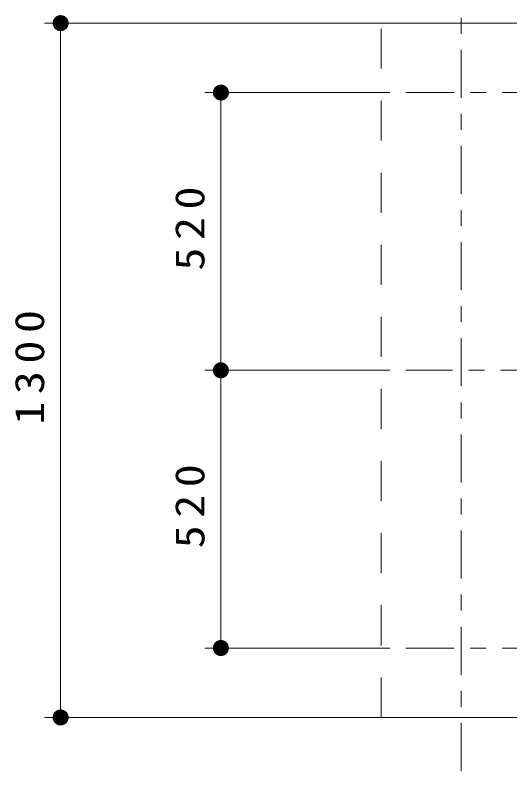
# Model space of a CAD drawing. Units: millimetres on the paper, scale 1:30. Extents: x -385 to 0, y -12 to 267.
# Drawn here: x -274.16 to -243.29, y 188.04 to 235.21 of the extents above; entities that cross this region are included whole.
import ezdxf

# ---------------------------------------------------------------- set-up
doc = ezdxf.new("R2010")
doc.units = ezdxf.units.MM
doc.linetypes.add('USER1', pattern=[4.5, 2.5, -2])
doc.linetypes.add('USER2', pattern=[6, 3, -1, 1, -1])
doc.layers.add('LY_1', color=7, linetype='Continuous', lineweight=25)
doc.styles.add('ＭＳ ゴシック', font='')
doc.styles.get('ＭＳ ゴシック').set_extended_font_data('MS Gothic')

# ---------------------------------------------------------------- blocks, each defined once
blk = doc.blocks.new('filled_dot')
at = {"color": 0, "linetype": 'Continuous', "lineweight": -2, "const_width": 1.25}
blk.add_lwpolyline([(-0.625, 0, 1), (0.625, 0, 1)], format="xyb", close=True, dxfattribs=at)

msp = doc.modelspace()

# ---------------------------------------------------------------- linework, layer by layer
at = {"layer": 'LY_1', "linetype": 'USER2', "lineweight": 13}
for p, q in [((-246.323, 188.044), (-246.323, 238.044)), ((-249.778, 230.378), (-162.868, 230.378)), ((-162.868, 213.044), (-249.778, 213.044)), ((-249.778, 195.711), (-162.868, 195.711))]:
    msp.add_line(p, q, dxfattribs=at)
at = {"layer": 'LY_1', "lineweight": 13}
for p, q in [((-211.246, 234.711), (-272.323, 234.711)), ((-271.323, 191.378), (-271.323, 234.711)), ((-250.778, 230.378), (-262.323, 230.378)), ((-261.323, 213.044), (-261.323, 230.378)), ((-250.778, 213.044), (-262.323, 213.044)), ((-261.323, 195.711), (-261.323, 213.044)), ((-250.778, 195.711), (-262.323, 195.711)), ((-211.246, 191.378), (-272.323, 191.378))]:
    msp.add_line(p, q, dxfattribs=at)
at = {"layer": 'LY_1', "linetype": 'USER1', "lineweight": 13}
for p, q in [((-251.323, 191.378), (-251.323, 234.711)), ((-251.323, 234.711), (-241.323, 234.711)), ((-251.323, 191.378), (-241.323, 191.378))]:
    msp.add_line(p, q, dxfattribs=at)

# ---------------------------------------------------------------- block references
at = {"layer": 'LY_1', "lineweight": 13, "xscale": 0.4, "yscale": 0.4}
for p, rotation in [((-271.323, 234.711), 270), ((-261.323, 230.378), 270), ((-261.323, 213.044), 90), ((-261.323, 213.044), 270), ((-261.323, 195.711), 90), ((-271.323, 191.378), 90)]:
    msp.add_blockref('filled_dot', p, dxfattribs=dict(at, rotation=rotation))

# ---------------------------------------------------------------- texts
at = {"layer": 'LY_1', "char_height": 1.833, "attachment_point": 8, "rotation": 90, "style": 'ＭＳ ゴシック'}
for s, insert in [('\\T1.33;\\W1.15;520', (-262.323, 222.126)), ('\\T1.33;\\W1.15;1300', (-272.323, 213.465)), ('\\T1.33;\\W1.15;520', (-262.323, 204.793))]:
    msp.add_mtext(s, dxfattribs=dict(at, insert=insert))

doc.saveas('drawing.dxf')
